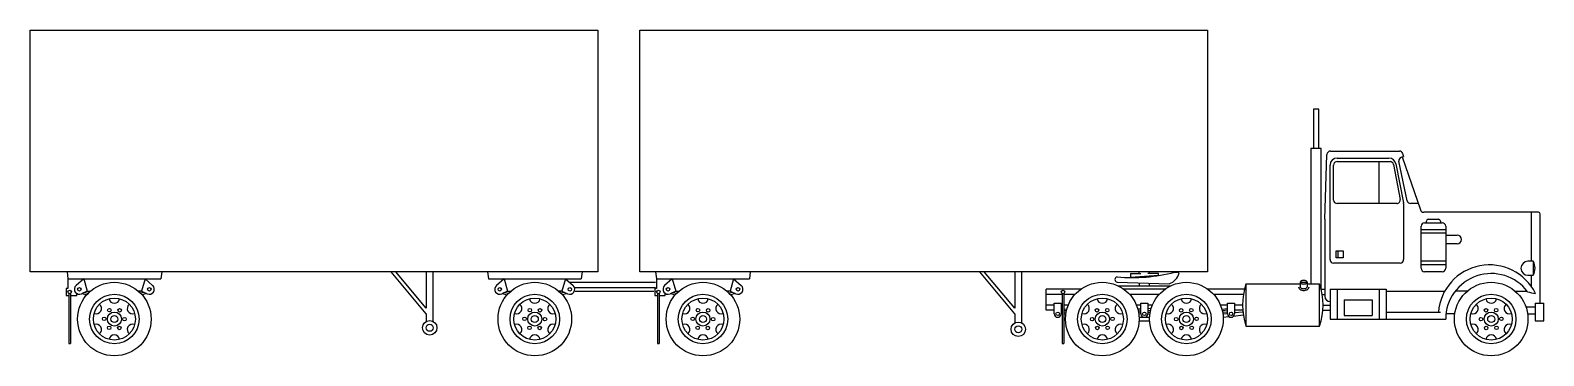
# Model space of a CAD drawing. Header units: millimetres. Extents: x -3062.2 to -3044.9, y 1939.4 to 1943.1.
import ezdxf

# ---------------------------------------------------------------- set-up
doc = ezdxf.new("R2010")
doc.units = ezdxf.units.MM
doc.header["$LTSCALE"] = 10
doc.layers.add('Veículos', color=2, linetype='Continuous')

msp = doc.modelspace()

# ---------------------------------------------------------------- linework, layer by layer
at = {"layer": 'Veículos'}
for p, q in [((-3062.165, 1940.386), (-3062.165, 1943.146)), ((-3062.165, 1943.146), (-3055.685, 1943.146)), ((-3055.685, 1943.146), (-3055.685, 1940.386)), ((-3055.205, 1943.146), (-3048.725, 1943.146)), ((-3055.205, 1940.386), (-3055.205, 1943.146)), ((-3048.725, 1943.146), (-3048.725, 1940.386)), ((-3047.515, 1942.246), (-3047.515, 1941.796)), ((-3047.455, 1942.246), (-3047.515, 1942.246)), ((-3047.455, 1941.796), (-3047.455, 1942.246)), ((-3047.545, 1941.796), (-3047.545, 1940.256)), ((-3047.425, 1941.796), (-3047.545, 1941.796)), ((-3047.425, 1940.186), (-3047.425, 1941.796)), ((-3047.32, 1941.766), (-3046.534, 1941.766)), ((-3047.385, 1940.986), (-3047.36, 1941.728)), ((-3047.325, 1940.526), (-3047.325, 1941.606)), ((-3047.285, 1941.206), (-3047.285, 1941.606)), ((-3047.245, 1941.686), (-3046.653, 1941.686)), ((-3047.245, 1941.646), (-3046.64, 1941.646)), ((-3046.765, 1941.166), (-3046.765, 1941.646)), ((-3046.6, 1941.613), (-3046.524, 1941.214)), ((-3046.574, 1941.62), (-3046.486, 1941.173)), ((-3046.444, 1941.198), (-3046.539, 1941.65)), ((-3046.509, 1941.696), (-3046.485, 1941.702)), ((-3046.501, 1941.698), (-3046.294, 1941.093)), ((-3046.496, 1941.739), (-3046.485, 1941.702)), ((-3046.563, 1941.166), (-3047.245, 1941.166)), ((-3046.485, 1941.166), (-3046.485, 1940.526)), ((-3046.319, 1941.166), (-3046.405, 1941.166)), ((-3044.945, 1941.066), (-3046.256, 1941.066)), ((-3045.025, 1940.506), (-3045.025, 1941.066)), ((-3047.385, 1940.986), (-3047.385, 1940.106)), ((-3046.285, 1940.426), (-3046.285, 1940.906)), ((-3046.245, 1940.946), (-3046.045, 1940.946)), ((-3046.225, 1940.946), (-3046.225, 1940.966)), ((-3046.205, 1940.986), (-3046.085, 1940.986)), ((-3046.065, 1940.966), (-3046.065, 1940.946)), ((-3046.005, 1940.906), (-3046.005, 1940.426)), ((-3044.925, 1940.026), (-3044.925, 1941.046)), ((-3046.005, 1940.866), (-3046.285, 1940.866)), ((-3046.005, 1940.826), (-3046.285, 1940.826)), ((-3046.005, 1940.806), (-3045.875, 1940.806)), ((-3047.255, 1940.626), (-3047.175, 1940.626)), ((-3047.255, 1940.546), (-3047.255, 1940.626)), ((-3047.175, 1940.546), (-3047.255, 1940.546)), ((-3047.235, 1940.626), (-3047.235, 1940.546)), ((-3047.175, 1940.626), (-3047.175, 1940.546)), ((-3045.875, 1940.706), (-3046.005, 1940.706)), ((-3055.685, 1940.386), (-3062.165, 1940.386)), ((-3061.745, 1940.386), (-3061.735, 1940.306)), ((-3060.665, 1940.386), (-3060.675, 1940.306)), ((-3057.645, 1939.906), (-3058.045, 1940.386)), ((-3057.645, 1939.969), (-3057.993, 1940.386)), ((-3057.645, 1940.386), (-3057.645, 1939.969)), ((-3057.565, 1939.819), (-3057.565, 1940.386)), ((-3056.945, 1940.386), (-3056.935, 1940.306)), ((-3055.865, 1940.386), (-3055.875, 1940.306)), ((-3048.725, 1940.386), (-3055.205, 1940.386)), ((-3055.025, 1940.386), (-3055.015, 1940.306)), ((-3053.945, 1940.386), (-3053.955, 1940.306)), ((-3050.925, 1939.906), (-3051.325, 1940.386)), ((-3050.925, 1939.969), (-3051.273, 1940.386)), ((-3050.925, 1940.386), (-3050.925, 1939.969)), ((-3050.845, 1939.806), (-3050.845, 1940.386)), ((-3049.505, 1940.366), (-3049.505, 1940.386)), ((-3049.385, 1940.366), (-3049.385, 1940.386)), ((-3049.1, 1940.382), (-3049.067, 1940.382)), ((-3049.049, 1940.373), (-3049.067, 1940.382)), ((-3046.525, 1940.486), (-3047.285, 1940.486)), ((-3046.005, 1940.506), (-3046.285, 1940.506)), ((-3046.005, 1940.466), (-3046.285, 1940.466)), ((-3046.045, 1940.386), (-3046.245, 1940.386)), ((-3045.005, 1940.506), (-3045.065, 1940.506)), ((-3045.005, 1940.506), (-3045.005, 1940.346)), ((-3061.735, 1940.306), (-3061.735, 1940.196)), ((-3061.735, 1940.306), (-3060.675, 1940.306)), ((-3061.555, 1940.306), (-3061.643, 1940.229)), ((-3061.555, 1940.306), (-3061.515, 1940.166)), ((-3060.855, 1940.306), (-3060.895, 1940.166)), ((-3060.855, 1940.306), (-3060.768, 1940.229)), ((-3056.935, 1940.306), (-3055.875, 1940.306)), ((-3056.755, 1940.306), (-3056.843, 1940.229)), ((-3056.755, 1940.306), (-3056.715, 1940.166)), ((-3056.055, 1940.306), (-3056.095, 1940.166)), ((-3056.055, 1940.306), (-3055.968, 1940.229)), ((-3056.005, 1940.266), (-3055.025, 1940.266)), ((-3055.945, 1940.206), (-3055.025, 1940.206)), ((-3055.015, 1940.306), (-3055.015, 1940.196)), ((-3055.015, 1940.306), (-3053.955, 1940.306)), ((-3054.835, 1940.306), (-3054.923, 1940.229)), ((-3054.835, 1940.306), (-3054.795, 1940.166)), ((-3054.135, 1940.306), (-3054.175, 1940.166)), ((-3054.135, 1940.306), (-3054.048, 1940.229)), ((-3049.756, 1940.268), (-3049.161, 1940.25)), ((-3049.746, 1940.226), (-3049.144, 1940.226)), ((-3049.605, 1940.366), (-3049.605, 1940.326)), ((-3049.605, 1940.366), (-3049.485, 1940.366)), ((-3049.605, 1940.326), (-3049.285, 1940.346)), ((-3049.505, 1940.26), (-3049.505, 1940.226)), ((-3049.285, 1940.366), (-3049.405, 1940.366)), ((-3049.385, 1940.226), (-3049.385, 1940.257)), ((-3049.285, 1940.346), (-3049.285, 1940.366)), ((-3047.665, 1940.246), (-3048.285, 1940.246)), ((-3048.285, 1940.246), (-3048.285, 1939.766)), ((-3047.665, 1940.266), (-3047.665, 1940.213)), ((-3047.665, 1940.266), (-3047.585, 1940.266)), ((-3047.585, 1940.266), (-3047.585, 1940.213)), ((-3047.445, 1940.246), (-3047.585, 1940.246)), ((-3047.445, 1939.766), (-3047.445, 1940.246)), ((-3045.065, 1940.346), (-3045.005, 1940.346)), ((-3045.025, 1940.226), (-3045.025, 1940.346)), ((-3061.755, 1940.196), (-3061.755, 1940.116)), ((-3061.735, 1940.196), (-3061.755, 1940.196)), ((-3061.755, 1940.116), (-3061.725, 1940.116)), ((-3061.725, 1940.136), (-3061.725, 1939.566)), ((-3061.705, 1940.136), (-3061.705, 1939.566)), ((-3061.705, 1940.116), (-3061.635, 1940.116)), ((-3061.635, 1940.116), (-3061.635, 1940.138)), ((-3061.515, 1940.166), (-3061.581, 1940.135)), ((-3061.576, 1940.138), (-3061.521, 1940.124)), ((-3061.547, 1940.151), (-3061.505, 1940.141)), ((-3061.519, 1940.165), (-3061.488, 1940.157)), ((-3061.515, 1940.166), (-3061.477, 1940.166)), ((-3060.895, 1940.166), (-3060.933, 1940.166)), ((-3060.892, 1940.165), (-3060.923, 1940.157)), ((-3060.863, 1940.151), (-3060.906, 1940.141)), ((-3060.895, 1940.166), (-3060.83, 1940.135)), ((-3060.835, 1940.138), (-3060.89, 1940.124)), ((-3056.715, 1940.166), (-3056.781, 1940.135)), ((-3056.776, 1940.138), (-3056.721, 1940.124)), ((-3056.747, 1940.151), (-3056.705, 1940.141)), ((-3056.719, 1940.165), (-3056.688, 1940.157)), ((-3056.715, 1940.166), (-3056.677, 1940.166)), ((-3056.095, 1940.166), (-3056.133, 1940.166)), ((-3056.092, 1940.165), (-3056.123, 1940.157)), ((-3056.063, 1940.151), (-3056.106, 1940.141)), ((-3056.095, 1940.166), (-3056.03, 1940.135)), ((-3056.035, 1940.138), (-3056.09, 1940.124)), ((-3055.945, 1940.166), (-3055.045, 1940.166)), ((-3055.015, 1940.196), (-3055.035, 1940.196)), ((-3055.035, 1940.196), (-3055.035, 1940.116)), ((-3055.035, 1940.116), (-3055.005, 1940.116)), ((-3055.005, 1940.136), (-3055.005, 1939.566)), ((-3054.985, 1940.136), (-3054.985, 1939.566)), ((-3054.985, 1940.116), (-3054.915, 1940.116)), ((-3054.915, 1940.116), (-3054.915, 1940.138)), ((-3054.795, 1940.166), (-3054.861, 1940.135)), ((-3054.856, 1940.138), (-3054.801, 1940.124)), ((-3054.827, 1940.151), (-3054.785, 1940.141)), ((-3054.799, 1940.165), (-3054.768, 1940.157)), ((-3054.795, 1940.166), (-3054.757, 1940.166)), ((-3054.175, 1940.166), (-3054.213, 1940.166)), ((-3054.172, 1940.165), (-3054.203, 1940.157)), ((-3054.143, 1940.151), (-3054.186, 1940.141)), ((-3054.175, 1940.166), (-3054.11, 1940.135)), ((-3054.115, 1940.138), (-3054.17, 1940.124)), ((-3050.172, 1940.186), (-3050.565, 1940.186)), ((-3050.565, 1939.946), (-3050.565, 1940.186)), ((-3050.385, 1940.126), (-3050.565, 1940.126)), ((-3050.475, 1940.026), (-3050.395, 1940.026)), ((-3050.475, 1939.906), (-3050.475, 1940.026)), ((-3050.395, 1940.026), (-3050.395, 1939.906)), ((-3050.385, 1940.136), (-3050.385, 1939.566)), ((-3050.365, 1940.136), (-3050.365, 1939.566)), ((-3050.238, 1940.126), (-3050.365, 1940.126)), ((-3049.212, 1940.186), (-3049.679, 1940.186)), ((-3049.278, 1940.126), (-3049.612, 1940.126)), ((-3049.485, 1939.906), (-3049.485, 1940.026)), ((-3049.485, 1940.026), (-3049.405, 1940.026)), ((-3049.405, 1940.026), (-3049.405, 1939.906)), ((-3048.308, 1940.186), (-3048.719, 1940.186)), ((-3048.316, 1940.126), (-3048.652, 1940.126)), ((-3048.495, 1940.026), (-3048.415, 1940.026)), ((-3048.495, 1939.906), (-3048.495, 1940.026)), ((-3048.415, 1940.026), (-3048.415, 1939.906)), ((-3047.424, 1940.186), (-3047.385, 1940.186)), ((-3047.415, 1940.126), (-3047.385, 1940.126)), ((-3047.325, 1940.186), (-3046.685, 1940.186)), ((-3047.325, 1940.186), (-3047.325, 1939.846)), ((-3047.245, 1940.186), (-3047.245, 1939.846)), ((-3047.165, 1940.066), (-3047.165, 1939.886)), ((-3047.165, 1940.066), (-3046.845, 1940.066)), ((-3046.845, 1940.066), (-3046.845, 1939.886)), ((-3046.765, 1940.186), (-3046.765, 1939.846)), ((-3046.685, 1940.186), (-3046.685, 1939.846)), ((-3046.685, 1940.166), (-3046.025, 1940.166)), ((-3045.757, 1940.166), (-3045.886, 1940.166)), ((-3045.213, 1940.166), (-3045.083, 1940.166)), ((-3044.985, 1940.026), (-3044.885, 1940.026)), ((-3044.985, 1940.026), (-3044.985, 1939.826)), ((-3044.885, 1939.826), (-3044.885, 1940.026)), ((-3057.645, 1939.906), (-3057.645, 1939.819)), ((-3050.925, 1939.906), (-3050.925, 1939.806)), ((-3050.475, 1940.006), (-3050.565, 1940.006)), ((-3050.475, 1939.946), (-3050.565, 1939.946)), ((-3050.385, 1940.006), (-3050.395, 1940.006)), ((-3050.385, 1939.945), (-3050.395, 1939.946)), ((-3050.385, 1939.925), (-3050.395, 1939.926)), ((-3050.385, 1939.905), (-3050.395, 1939.906)), ((-3050.394, 1939.966), (-3050.387, 1939.965)), ((-3050.314, 1940.006), (-3050.365, 1940.006)), ((-3050.335, 1939.939), (-3050.365, 1939.943)), ((-3050.339, 1939.919), (-3050.365, 1939.923)), ((-3050.342, 1939.9), (-3050.365, 1939.903)), ((-3050.364, 1939.963), (-3050.332, 1939.958)), ((-3049.485, 1940.006), (-3049.537, 1940.006)), ((-3049.522, 1939.962), (-3049.487, 1939.966)), ((-3049.485, 1939.946), (-3049.516, 1939.942)), ((-3049.485, 1939.926), (-3049.512, 1939.923)), ((-3049.485, 1939.906), (-3049.509, 1939.903)), ((-3049.506, 1939.866), (-3049.385, 1939.866)), ((-3049.354, 1940.006), (-3049.405, 1940.006)), ((-3049.405, 1939.946), (-3049.374, 1939.942)), ((-3049.405, 1939.926), (-3049.378, 1939.923)), ((-3049.405, 1939.906), (-3049.381, 1939.903)), ((-3049.369, 1939.962), (-3049.404, 1939.966)), ((-3048.495, 1940.006), (-3048.577, 1940.006)), ((-3048.495, 1940.006), (-3048.577, 1940.006)), ((-3048.559, 1939.958), (-3048.497, 1939.966)), ((-3048.495, 1939.946), (-3048.556, 1939.939)), ((-3048.495, 1939.926), (-3048.552, 1939.919)), ((-3048.495, 1939.906), (-3048.549, 1939.9)), ((-3048.546, 1939.867), (-3048.479, 1939.874)), ((-3048.426, 1939.88), (-3048.317, 1939.893)), ((-3048.325, 1940.006), (-3048.415, 1940.006)), ((-3048.323, 1939.946), (-3048.415, 1939.946)), ((-3048.415, 1939.921), (-3048.321, 1939.93)), ((-3047.408, 1939.946), (-3047.325, 1939.946)), ((-3047.405, 1940.006), (-3047.325, 1940.006)), ((-3047.165, 1939.886), (-3046.845, 1939.886)), ((-3046.685, 1939.926), (-3046.065, 1939.926)), ((-3045.901, 1939.906), (-3046.002, 1939.906)), ((-3045.089, 1939.986), (-3044.985, 1939.986)), ((-3045.07, 1939.906), (-3044.985, 1939.906)), ((-3049.506, 1939.826), (-3049.385, 1939.826)), ((-3048.285, 1939.766), (-3047.445, 1939.766)), ((-3047.325, 1939.846), (-3046.005, 1939.846)), ((-3044.985, 1939.826), (-3044.885, 1939.826)), ((-3061.725, 1939.566), (-3061.705, 1939.566)), ((-3055.005, 1939.566), (-3054.985, 1939.566)), ((-3050.385, 1939.566), (-3050.365, 1939.566))]:
    msp.add_line(p, q, dxfattribs=at)
for points in [[(-3047.685, 1940.213, 0.174705), (-3047.678, 1940.194, 0.104203), (-3047.663, 1940.181, 0.064948), (-3047.646, 1940.176, 0.051099), (-3047.625, 1940.173, 0.051099), (-3047.605, 1940.176, 0.064948), (-3047.588, 1940.181, 0.104203), (-3047.572, 1940.194, 0.174705), (-3047.565, 1940.213, 0.174705)], [(-3047.665, 1940.213, 0.174705), (-3047.663, 1940.207, 0.104203), (-3047.654, 1940.199, 0.064948), (-3047.642, 1940.195, 0.051099), (-3047.625, 1940.193, 0.051099), (-3047.609, 1940.195, 0.064948), (-3047.597, 1940.199, 0.104203), (-3047.588, 1940.207, 0.174705), (-3047.585, 1940.213, 0.174705)]]:
    msp.add_lwpolyline(points, format="xyb", dxfattribs=at)
msp.add_lwpolyline([(-3047.625, 1940.286, 0.051099), (-3047.642, 1940.285, 0.064948), (-3047.654, 1940.281, 0.104203), (-3047.663, 1940.273, 0.174705), (-3047.665, 1940.266, 0.174705), (-3047.663, 1940.26, 0.104203), (-3047.654, 1940.252, 0.064948), (-3047.642, 1940.248, 0.051099), (-3047.625, 1940.246, 0.051099), (-3047.609, 1940.248, 0.064948), (-3047.597, 1940.252, 0.104203), (-3047.588, 1940.26, 0.174705), (-3047.585, 1940.266, 0.174705), (-3047.588, 1940.273, 0.104203), (-3047.597, 1940.281, 0.064948), (-3047.609, 1940.285, 0.051099)], format="xyb", close=True, dxfattribs=at)
for centre, radius in [((-3061.205, 1939.846), 0.42), ((-3061.605, 1940.186), 0.02), ((-3060.805, 1940.186), 0.02), ((-3056.405, 1939.846), 0.42), ((-3056.805, 1940.186), 0.02), ((-3056.005, 1940.186), 0.02), ((-3054.485, 1939.846), 0.42), ((-3054.885, 1940.186), 0.02), ((-3054.085, 1940.186), 0.02), ((-3049.925, 1939.846), 0.42), ((-3048.965, 1939.846), 0.42), ((-3045.485, 1939.846), 0.42), ((-3061.715, 1940.156), 0.02), ((-3061.205, 1939.846), 0.283), ((-3061.205, 1939.846), 0.24), ((-3056.405, 1939.846), 0.283), ((-3056.405, 1939.846), 0.24), ((-3054.995, 1940.156), 0.02), ((-3054.485, 1939.846), 0.283), ((-3054.485, 1939.846), 0.24), ((-3050.375, 1940.156), 0.02), ((-3049.925, 1939.846), 0.283), ((-3049.925, 1939.846), 0.24), ((-3048.965, 1939.846), 0.283), ((-3048.965, 1939.846), 0.24), ((-3045.485, 1939.846), 0.283), ((-3045.485, 1939.846), 0.24), ((-3061.322, 1939.848), 0.02), ((-3061.205, 1939.846), 0.08), ((-3061.262, 1939.948), 0.02), ((-3061.205, 1939.846), 0.04), ((-3061.145, 1939.946), 0.02), ((-3061.089, 1939.844), 0.02), ((-3056.522, 1939.848), 0.02), ((-3056.405, 1939.846), 0.08), ((-3056.462, 1939.948), 0.02), ((-3056.405, 1939.846), 0.04), ((-3056.345, 1939.946), 0.02), ((-3056.289, 1939.844), 0.02), ((-3054.602, 1939.848), 0.02), ((-3054.485, 1939.846), 0.08), ((-3054.542, 1939.948), 0.02), ((-3054.485, 1939.846), 0.04), ((-3054.425, 1939.946), 0.02), ((-3054.369, 1939.844), 0.02), ((-3050.435, 1939.906), 0.02), ((-3050.042, 1939.844), 0.02), ((-3049.985, 1939.946), 0.02), ((-3049.925, 1939.846), 0.08), ((-3049.925, 1939.846), 0.04), ((-3049.869, 1939.948), 0.02), ((-3049.809, 1939.848), 0.02), ((-3049.445, 1939.906), 0.02), ((-3049.082, 1939.844), 0.02), ((-3049.025, 1939.946), 0.02), ((-3048.965, 1939.846), 0.08), ((-3048.965, 1939.846), 0.04), ((-3048.909, 1939.948), 0.02), ((-3048.849, 1939.848), 0.02), ((-3048.455, 1939.906), 0.02), ((-3045.602, 1939.844), 0.02), ((-3045.545, 1939.946), 0.02), ((-3045.485, 1939.846), 0.08), ((-3045.485, 1939.846), 0.04), ((-3045.429, 1939.948), 0.02), ((-3045.369, 1939.848), 0.02), ((-3061.265, 1939.746), 0.02), ((-3061.149, 1939.744), 0.02), ((-3057.605, 1939.746), 0.0825), ((-3057.605, 1939.746), 0.04), ((-3056.465, 1939.746), 0.02), ((-3056.349, 1939.744), 0.02), ((-3054.545, 1939.746), 0.02), ((-3054.429, 1939.744), 0.02), ((-3050.885, 1939.729), 0.0825), ((-3050.885, 1939.729), 0.04), ((-3049.982, 1939.744), 0.02), ((-3049.865, 1939.746), 0.02), ((-3049.022, 1939.744), 0.02), ((-3048.905, 1939.746), 0.02), ((-3045.542, 1939.744), 0.02), ((-3045.425, 1939.746), 0.02)]:
    msp.add_circle(centre, radius, dxfattribs=at)
for centre, radius, start, end in [((-3047.32, 1941.726), 0.04, 90, 178.0234), ((-3046.534, 1941.726), 0.04, 18.0042, 90), ((-3047.245, 1941.606), 0.08, 90, 180), ((-3047.245, 1941.606), 0.04, 90, 180), ((-3046.653, 1941.606), 0.08, 9.6888, 90), ((-3046.64, 1941.606), 0.04, 8.8807, 90), ((-3046.499, 1941.657), 0.04, 104.7436, 190.6197), ((-3047.245, 1941.206), 0.04, 180, 270), ((-3046.563, 1941.206), 0.04, 270, 10.796), ((-3046.525, 1941.166), 0.04, 0, 11.1368), ((-3046.405, 1941.206), 0.04, 191.8164, 270), ((-3046.256, 1941.106), 0.04, 198.9123, 270), ((-3044.945, 1941.046), 0.02, 0, 90), ((-3046.245, 1940.906), 0.04, 90, 180), ((-3046.205, 1940.966), 0.02, 90, 180), ((-3046.085, 1940.966), 0.02, 0, 90), ((-3046.045, 1940.906), 0.04, 0, 90), ((-3045.875, 1940.756), 0.05, 270, 90), ((-3049.582, 1942.233), 1.913, 264.7674, 284.5833), ((-3049.216, 1940.412), 0.171, 288.7478, 346.8571), ((-3047.285, 1940.526), 0.04, 180, 270), ((-3046.525, 1940.526), 0.04, 270, 0), ((-3046.245, 1940.426), 0.04, 180, 270), ((-3045.504, 1939.88), 0.585, 26.3446, 175.448), ((-3046.045, 1940.426), 0.04, 270, 0), ((-3045.065, 1940.426), 0.08, 90, 270), ((-3045.155, 1940.426), 0.17, 331.9275, 28.0725), ((-3061.605, 1940.186), 0.0566, 131.5857, 295.3195), ((-3060.805, 1940.186), 0.0566, 244.6805, 48.4143), ((-3056.805, 1940.186), 0.0566, 131.5857, 295.3195), ((-3056.005, 1940.186), 0.0566, 244.6805, 48.4143), ((-3054.885, 1940.186), 0.0566, 131.5857, 295.3195), ((-3054.085, 1940.186), 0.0566, 244.6805, 48.4143), ((-3049.75, 1940.298), 0.031, 101.3099, 258.6901), ((-3047.585, 1940.006), 0.74, 161.0754, 198.9246), ((-3048.145, 1940.006), 0.74, 341.0754, 18.9246), ((-3045.485, 1939.846), 0.52, 36.9127, 180), ((-3061.205, 1940.086), 0.06, 189.5941, 350.4059), ((-3056.405, 1940.086), 0.06, 189.5941, 350.4059), ((-3054.485, 1940.086), 0.06, 189.5941, 350.4059), ((-3049.925, 1940.086), 0.06, 189.5941, 350.4059), ((-3048.965, 1940.086), 0.06, 189.5941, 350.4059), ((-3047.325, 1940.106), 0.06, 180, 270), ((-3045.485, 1940.086), 0.06, 189.5941, 350.4059), ((-3044.953, 1940.477), 0.339, 249.8918, 265.3383), ((-3061.413, 1939.966), 0.06, 249.5941, 50.4059), ((-3060.998, 1939.966), 0.06, 129.5941, 290.4059), ((-3056.613, 1939.966), 0.06, 249.5941, 50.4059), ((-3056.198, 1939.966), 0.06, 129.5941, 290.4059), ((-3054.693, 1939.966), 0.06, 249.5941, 50.4059), ((-3054.278, 1939.966), 0.06, 129.5941, 290.4059), ((-3050.435, 1939.906), 0.04, 180, 0), ((-3050.133, 1939.966), 0.06, 249.5941, 50.4059), ((-3049.718, 1939.966), 0.06, 129.5941, 290.4059), ((-3049.445, 1939.906), 0.04, 180, 0), ((-3049.173, 1939.966), 0.06, 249.5941, 50.4059), ((-3048.758, 1939.966), 0.06, 129.5941, 290.4059), ((-3048.455, 1939.906), 0.04, 180, 0), ((-3045.693, 1939.966), 0.06, 249.5941, 50.4059), ((-3045.278, 1939.966), 0.06, 129.5941, 290.4059), ((-3061.413, 1939.726), 0.06, 309.5941, 110.4059), ((-3060.998, 1939.726), 0.06, 69.5941, 230.4059), ((-3056.613, 1939.726), 0.06, 309.5941, 110.4059), ((-3056.198, 1939.726), 0.06, 69.5941, 230.4059), ((-3054.693, 1939.726), 0.06, 309.5941, 110.4059), ((-3054.278, 1939.726), 0.06, 69.5941, 230.4059), ((-3050.133, 1939.726), 0.06, 309.5941, 110.4059), ((-3049.718, 1939.726), 0.06, 69.5941, 230.4059), ((-3049.173, 1939.726), 0.06, 309.5941, 110.4059), ((-3048.758, 1939.726), 0.06, 69.5941, 230.4059), ((-3045.693, 1939.726), 0.06, 309.5941, 110.4059), ((-3045.278, 1939.726), 0.06, 69.5941, 230.4059), ((-3061.205, 1939.606), 0.06, 9.5941, 170.4059), ((-3056.405, 1939.606), 0.06, 9.5941, 170.4059), ((-3054.485, 1939.606), 0.06, 9.5941, 170.4059), ((-3049.925, 1939.606), 0.06, 9.5941, 170.4059), ((-3048.965, 1939.606), 0.06, 9.5941, 170.4059), ((-3045.485, 1939.606), 0.06, 9.5941, 170.4059)]:
    msp.add_arc(centre, radius, start, end, dxfattribs=at)

doc.saveas('drawing.dxf')
